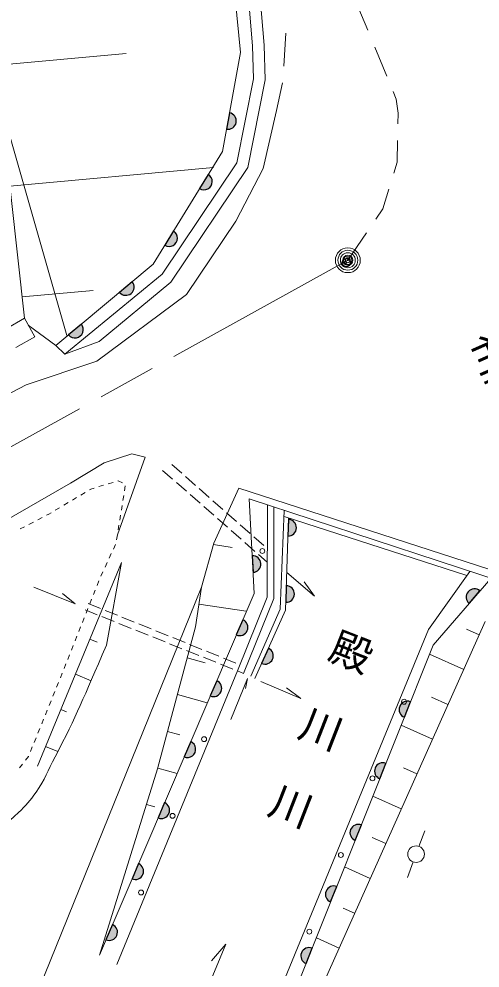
# Model space of a CAD drawing. Units: millimetres, scale not verified. Extents: x 40000 to 680000, y 20000 to 380000.
# Drawn here: x 243624 to 271434, y 241012 to 298261 of the extents above; entities that cross this region are included whole.
import ezdxf
from ezdxf.enums import TextEntityAlignment as Align

# ---------------------------------------------------------------- set-up
doc = ezdxf.new("R2010")
doc.units = ezdxf.units.MM
doc.header["$LTSCALE"] = 1000
doc.header["$PDMODE"] = 32
doc.header["$PDSIZE"] = 500
doc.linetypes.add('CHAIN', pattern=[18.5, 12, -1.5, 3.5, -1.5])
for name, color, linetype, lineweight in [('M-BGD', 7, 'Continuous', 13), ('M-BMK', 2, 'Continuous', 13), ('M-BMK-SRVR', 3, 'Continuous', 13), ('M-STR-HTXT', 7, 'Continuous', 13)]:
    doc.layers.add(name, color=color, linetype=linetype, lineweight=lineweight)
doc.layers.add('M-BGD-HTXT', color=7, linetype='Continuous')
doc.layers.add('M-OTRS', color=6, linetype='Continuous')
doc.styles.add('@ＭＳ ゴシック', font='')
doc.styles.get('@ＭＳ ゴシック').set_extended_font_data('@MS Gothic')

msp = doc.modelspace()

# ---------------------------------------------------------------- hatches: boundary and pattern name
at = {"layer": 'M-BGD'}
for points in [[(256143, 291617, 0.41421), (256725, 292019, 0.41421), (256323, 292601)], [(254521, 288028, 1), (255044, 288880)], [(252427, 284620, 1), (252950, 285472)], [(249688, 281769, 0.41421), (250392, 281707, 0.41421), (250454, 282411)], [(246621, 279202, 1), (247387, 279844)], [(259846, 267073, 1), (259877, 268072)], [(257744, 264882, 0.41421), (258217, 265407, 0.41421), (257692, 265880)], [(259720, 263075, 0.41421), (260235, 263559, 0.41421), (259751, 264074)], [(271428, 263759, 0.41421), (270723, 263707, 0.41421), (270774, 263002)], [(256735, 261103, 0.41421), (257392, 261366, 0.41421), (257129, 262023)], [(258260, 259386, 0.41421), (258921, 259636, 0.41421), (258670, 260297)], [(255162, 257426, 1), (255556, 258345)], [(267239, 257072, 0.41421), (266590, 256793, 0.41421), (266869, 256143)], [(253589, 253748, 1), (253982, 254667)], [(265758, 253357, 1), (265387, 252428)], [(252016, 250070, 1), (252409, 250990)], [(264276, 249641, 0.41421), (263627, 249362, 0.41421), (263906, 248712)], [(250443, 246393, 0.41421), (251099, 246656, 0.41421), (250836, 247312)], [(262795, 245926, 0.41421), (262145, 245646, 0.41421), (262424, 244997)], [(248870, 242715, 0.41421), (249526, 242978, 0.41421), (249263, 243635)], [(261313, 242210, 1), (260943, 241281)]]:
    msp.add_hatch(color=256, dxfattribs=at).paths.add_polyline_path(points)

# ---------------------------------------------------------------- linework, layer by layer
for p, q in [((256988, 296244), (256388, 302439)), ((257716, 296633), (257207, 302382)), ((258416, 296673), (257895, 302549)), ((259714, 297409), (259608, 295412)), ((257771, 294650), (257716, 296633)), ((258473, 294591), (258416, 296673)), ((243961, 280206), (242176, 296238)), ((242262, 295461), (250098, 296171)), ((255897, 290267), (256988, 296244)), ((256770, 289574), (257771, 294650)), ((257430, 289300), (258473, 294591)), ((259511, 294419), (259148, 292745)), ((258346, 289251), (259148, 292745)), ((251721, 283472), (255897, 290267)), ((243073, 288184), (255362, 289297)), ((252258, 282860), (256770, 289574)), ((252783, 282386), (257430, 289300)), ((256709, 286058), (258346, 289251)), ((253721, 281637), (256709, 286058)), ((245854, 278560), (251721, 283472)), ((246382, 278033), (252258, 282860)), ((248459, 278806), (252783, 282386)), ((243816, 281505), (248091, 281892)), ((248317, 277626), (253721, 281637)), ((243961, 280206), (242859, 279578)), ((244580, 279078), (243961, 280206)), ((245854, 278560), (244186, 279796)), ((243427, 278447), (244580, 279078)), ((246382, 278033), (248459, 278806)), ((245854, 278560), (246382, 278033)), ((244060, 276193), (248317, 277626)), ((238861, 273491), (244060, 276193)), ((248770, 271479), (250435, 272025)), ((250435, 272025), (251226, 271834)), ((246723, 270251), (248770, 271479)), ((251226, 271834), (249561, 267141)), ((252837, 271382), (253438, 270854)), ((252291, 271028), (252893, 270500)), ((239892, 266344), (246723, 270251)), ((249301, 270308), (249014, 270222)), ((249602, 270398), (249588, 270394)), ((249862, 270280), (249602, 270398)), ((253118, 270302), (253720, 269774)), ((253663, 270656), (254264, 270127)), ((247617, 269700), (247360, 269546)), ((247964, 269907), (247875, 269854)), ((248152, 269963), (247964, 269907)), ((248726, 270136), (248439, 270049)), ((249990, 269807), (250037, 270103)), ((254489, 269929), (255089, 269400)), ((256883, 269961), (255376, 266642)), ((272993, 264731), (256883, 269961)), ((246587, 269085), (246329, 268931)), ((247102, 269392), (246844, 269239)), ((249894, 269214), (249942, 269511)), ((253945, 269577), (254546, 269049)), ((255315, 269202), (255915, 268674)), ((272795, 264289), (257513, 269314)), ((257809, 263614), (257513, 269314)), ((246071, 268777), (245814, 268624)), ((249799, 268622), (249847, 268918)), ((254772, 268851), (255373, 268323)), ((258605, 263383), (258606, 268954)), ((258606, 268954), (258605, 263383)), ((259005, 263305), (259006, 268835)), ((259627, 268619), (259380, 262662)), ((245028, 268186), (244761, 268049)), ((245426, 268392), (245294, 268324)), ((245556, 268470), (245426, 268392)), ((249704, 268030), (249751, 268326)), ((255599, 268126), (256200, 267598)), ((256140, 268476), (256741, 267947)), ((259612, 268258), (270645, 264696)), ((259705, 262595), (259880, 268171)), ((243962, 267635), (243695, 267498)), ((244495, 267911), (244228, 267773)), ((249608, 267437), (249656, 267734)), ((256426, 267400), (257027, 266872)), ((256966, 267749), (257567, 267220)), ((249513, 266845), (249561, 267141)), ((257792, 267022), (258392, 266494)), ((249318, 266283), (249443, 266555)), ((255376, 266642), (254640, 263996)), ((255352, 266557), (256475, 266382)), ((257252, 266675), (257854, 266147)), ((249066, 265738), (249192, 266011)), ((258079, 265949), (258605, 265488)), ((249812, 265474), (244736, 253193)), ((248815, 265194), (248941, 265466)), ((249812, 265474), (248903, 260481)), ((248563, 264649), (248689, 264921)), ((259777, 264875), (261458, 263436)), ((268321, 261436), (270815, 264933)), ((272081, 264516), (268599, 260483)), ((244516, 263989), (247008, 262988)), ((248335, 264094), (248445, 264373)), ((254274, 261585), (254640, 263996)), ((261458, 263436), (260822, 264310)), ((247008, 262988), (246244, 263607)), ((248114, 263536), (248224, 263815)), ((248476, 241796), (257809, 263614)), ((256803, 258934), (258605, 263383)), ((258605, 263383), (256803, 258934)), ((247798, 263001), (248540, 262702)), ((247893, 262978), (248003, 263257)), ((254483, 262965), (257328, 262534)), ((257174, 258784), (259005, 263305)), ((247607, 262619), (248349, 262321)), ((247672, 262420), (247783, 262699)), ((248628, 262210), (249370, 261912)), ((248818, 262589), (249560, 262290)), ((259380, 262662), (257606, 258623)), ((257849, 258474), (259705, 262595)), ((247452, 261863), (247562, 262141)), ((249649, 261800), (250392, 261503)), ((249838, 262178), (250580, 261879)), ((250858, 261767), (251600, 261468)), ((271739, 261924), (260985, 237859)), ((247231, 261305), (247341, 261584)), ((250670, 261391), (251413, 261094)), ((251879, 261356), (252621, 261057)), ((251982, 253029), (254274, 261585)), ((259115, 239076), (268321, 261436)), ((271378, 261117), (270625, 261453)), ((247010, 260747), (247121, 261026)), ((247903, 260859), (248346, 260676)), ((251691, 260982), (252434, 260685)), ((252712, 260573), (253455, 260276)), ((252899, 260945), (253641, 260645)), ((253919, 260533), (254661, 260234)), ((268599, 260483), (259894, 238651)), ((246569, 259631), (246679, 259910)), ((246790, 260189), (246900, 260468)), ((253733, 260164), (254476, 259867)), ((254939, 260122), (255681, 259823)), ((270451, 259012), (268382, 259937)), ((246348, 259073), (246459, 259352)), ((253777, 259732), (254856, 259431)), ((254755, 259755), (255497, 259458)), ((255776, 259346), (256518, 259049)), ((255960, 259711), (256702, 259412)), ((246123, 258517), (246236, 258795)), ((256803, 258934), (249527, 241223)), ((256797, 258937), (256803, 258934)), ((257174, 258784), (256803, 258934)), ((245897, 257961), (246010, 258239)), ((247026, 258733), (247973, 258341)), ((256399, 255998), (257406, 258485)), ((257406, 258485), (257296, 257878)), ((258215, 258294), (260617, 257275)), ((245671, 257405), (245784, 257683)), ((260617, 257275), (259762, 257912)), ((245446, 256849), (245559, 257127)), ((253182, 257510), (254983, 257007)), ((269501, 256917), (268508, 257361)), ((245220, 256293), (245333, 256571)), ((246155, 256604), (246498, 256462)), ((244994, 255737), (245107, 256015)), ((244768, 255181), (244881, 255459)), ((268563, 254817), (266676, 255660)), ((244542, 254626), (244655, 254904)), ((252587, 255288), (253322, 255083)), ((244316, 254070), (244429, 254348)), ((245227, 254381), (245968, 254075)), ((244021, 253554), (244198, 253779)), ((244198, 253779), (244204, 253792)), ((243649, 253084), (243835, 253319)), ((251992, 253067), (253158, 252741)), ((267625, 252717), (266811, 253081)), ((248476, 241796), (251982, 253029)), ((266686, 250617), (264971, 251384)), ((251308, 250870), (251816, 250728)), ((267753, 248349), (268104, 249286)), ((265748, 248518), (264935, 248881)), ((267052, 246476), (267402, 247413)), ((264810, 246418), (263266, 247108)), ((263871, 244318), (263177, 244628)), ((262933, 242218), (261561, 242831)), ((254389, 238330), (256108, 242450)), ((256108, 242450), (255235, 241441))]:
    msp.add_line(p, q, dxfattribs=at)
at = {"layer": 'M-BGD', "lineweight": 25}
for points in [[(256143, 291617, 0.41421), (256725, 292019, 0.41421), (256323, 292601)], [(254521, 288028, 1), (255044, 288880)], [(252427, 284620, 1), (252950, 285472)], [(249688, 281769, 0.41421), (250392, 281707, 0.41421), (250454, 282411)], [(246621, 279202, 1), (247387, 279844)], [(259846, 267073, 1), (259877, 268072)], [(257744, 264882, 0.41421), (258217, 265407, 0.41421), (257692, 265880)], [(259720, 263075, 0.41421), (260235, 263559, 0.41421), (259751, 264074)], [(271428, 263759, 0.41421), (270723, 263707, 0.41421), (270774, 263002)], [(256735, 261103, 0.41421), (257392, 261366, 0.41421), (257129, 262023)], [(258260, 259386, 0.41421), (258921, 259636, 0.41421), (258670, 260297)], [(255162, 257426, 1), (255556, 258345)], [(267239, 257072, 0.41421), (266590, 256793, 0.41421), (266869, 256143)], [(253589, 253748, 1), (253982, 254667)], [(265758, 253357, 1), (265387, 252428)], [(252016, 250070, 1), (252409, 250990)], [(264276, 249641, 0.41421), (263627, 249362, 0.41421), (263906, 248712)], [(250443, 246393, 0.41421), (251099, 246656, 0.41421), (250836, 247312)], [(262795, 245926, 0.41421), (262145, 245646, 0.41421), (262424, 244997)], [(248870, 242715, 0.41421), (249526, 242978, 0.41421), (249263, 243635)], [(261313, 242210, 1), (260943, 241281)]]:
    msp.add_lwpolyline(points, format="xyb", close=True, dxfattribs=at)
at = {"layer": 'M-BGD'}
for centre, radius in [((258305, 266168), 150), ((266851, 257077), 150), ((254788, 254817), 150), ((264947, 252453), 150), ((252888, 250193), 150), ((263043, 247830), 150), ((267578, 247881), 500), ((250988, 245568), 150), ((261140, 243206), 150)]:
    msp.add_circle(centre, radius, dxfattribs=at)
msp.add_open_spline([(204249, 237453), (208724, 238322), (210001, 238680), (213746, 239008), (214879, 239108), (215522, 239079), (216652, 239213), (218049, 239379), (218835, 239467), (220213, 239745), (221693, 240043), (222470, 240422), (223938, 240769), (225907, 241234), (227070, 241235), (229014, 241792), (231089, 242387), (232223, 242871), (234131, 243880), (236433, 245096), (237594, 246007), (239739, 247482), (241291, 248549), (242214, 249099), (243587, 250388), (244050, 250823), (244291, 251094), (244652, 251617), (245188, 252394), (245360, 252908), (245798, 253745), (247140, 256313), (247483, 257232), (248903, 260481)], degree=3, knots=[0, 0, 0, 0, 1, 1, 1, 2, 2, 2, 3, 3, 3, 4, 4, 4, 5, 5, 5, 6, 6, 6, 7, 7, 7, 8, 8, 8, 9, 9, 9, 10, 10, 10, 11, 11, 11, 11], dxfattribs=at)
at = {"layer": 'M-BMK'}
for p, q in [((264665, 297579), (263898, 299426)), ((265810, 294806), (265085, 296565)), ((266375, 293434), (266190, 293881)), ((266498, 292574), (266375, 293434)), ((266484, 291926), (266498, 292574)), ((266436, 289627), (266463, 290927)), ((266232, 288957), (266436, 289627)), ((265576, 286802), (265941, 288000)), ((265155, 286185), (265576, 286802)), ((263461, 283709), (264590, 285360))]:
    msp.add_line(p, q, dxfattribs=at)
at = {"layer": 'M-BMK', "linetype": 'CHAIN'}
msp.add_line((263461, 283709), (235396, 268169), dxfattribs=at)
at = {"layer": 'M-BMK-SRVR'}
for radius in [750, 600, 450, 300, 150, 20]:
    msp.add_circle((263461, 283709), radius, dxfattribs=at)
msp.add_point((263461, 283709), dxfattribs=at)
at = {"layer": 'M-OTRS'}
msp.add_point((263362, 283558), dxfattribs=at)
at = {"layer": 'M-STR-HTXT'}
for p, q in [((234809, 320067), (246506, 279172)), ((254640, 263996), (241991, 232742))]:
    msp.add_line(p, q, dxfattribs=at)

# ---------------------------------------------------------------- texts
at = {"layer": 'M-BGD', "style": '@ＭＳ ゴシック'}
msp.add_text('殿\u3000川\u3000川', height=1833, rotation=248.725, dxfattribs=at).set_placement((262732, 261823), align=Align.BOTTOM_LEFT)
at = {"layer": 'M-BGD-HTXT', "style": '@ＭＳ ゴシック'}
msp.add_text('主要地方道山口福栄須佐線', height=1833, rotation=293.806, dxfattribs=at).set_placement((270192, 278678), align=Align.BOTTOM_LEFT)

doc.saveas('drawing.dxf')
